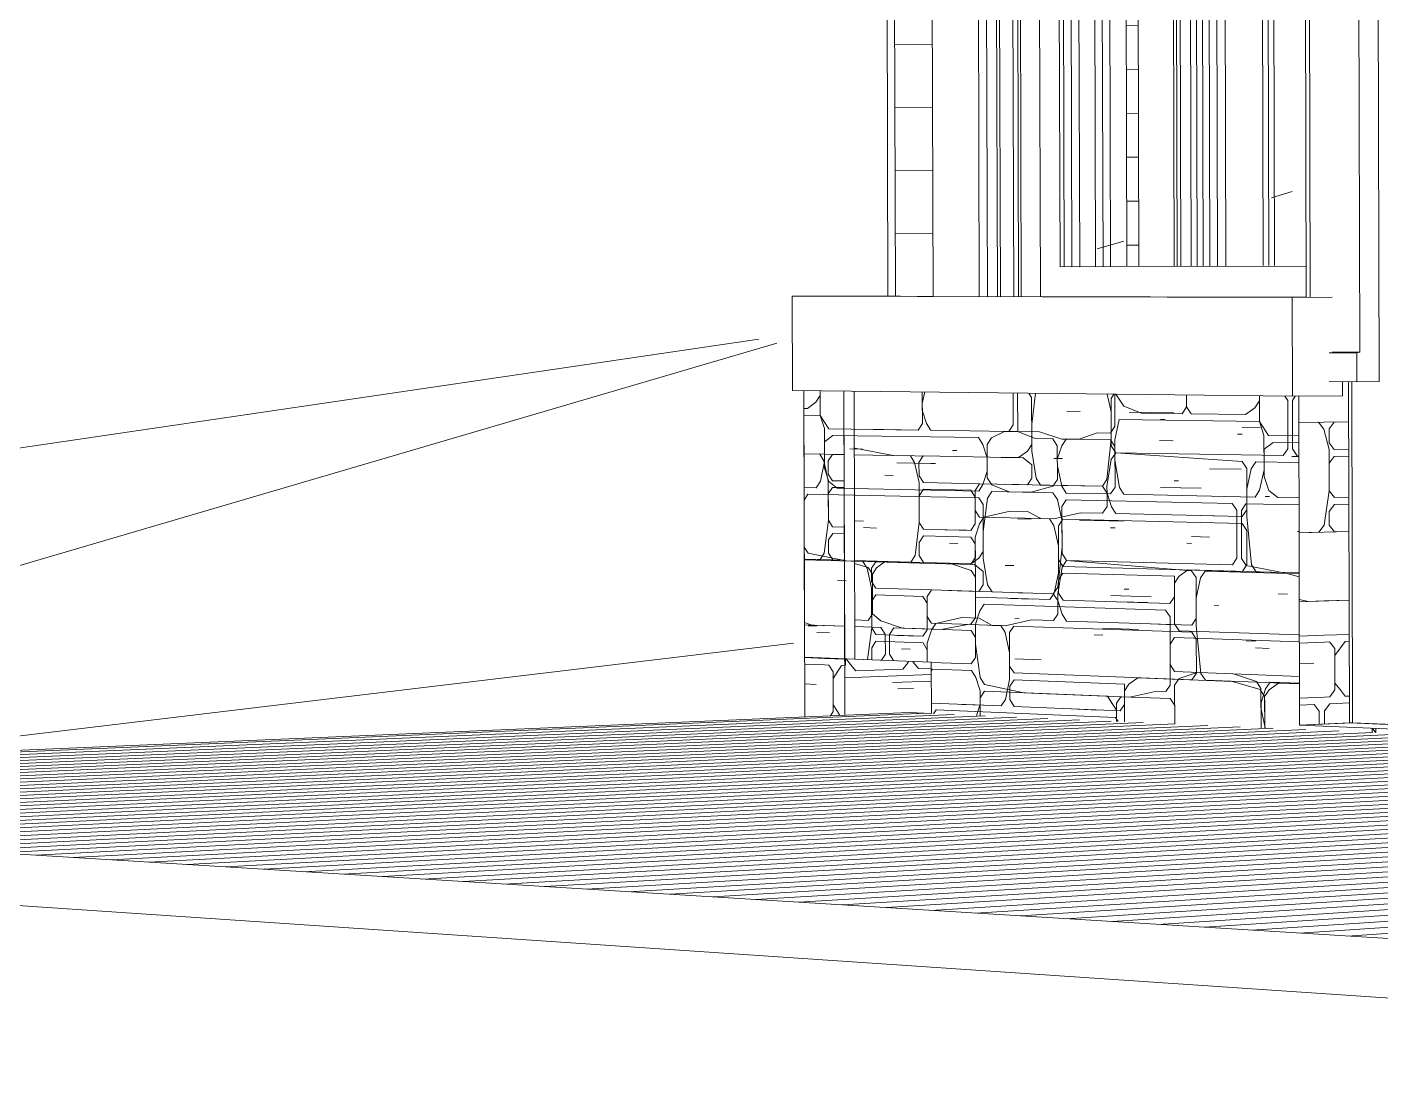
# Model space of a CAD drawing. Header units: inches. Extents: x 205 to 211, y -138 to -29.
# Drawn here: x 210.0512 to 210.2116, y -31.0648 to -30.9405 of the extents above; entities that cross this region are included whole.
import ezdxf

# ---------------------------------------------------------------- set-up
doc = ezdxf.new("R2010")
doc.units = ezdxf.units.IN
doc.header["$MEASUREMENT"] = 0
for name, color, linetype, lineweight in [('A-DOOR-FRAM', 31, 'Continuous', 9), ('A-FLOR', 192, 'Continuous', 13), ('A-FLOR-PATT', 8, 'Continuous', 13), ('A-GLAZ', 151, 'Continuous', 13), ('A-PART', 2, 'Continuous', 9), ('A-WALL', 113, 'Continuous', 13), ('A-WALL-PATT', 111, 'Continuous', 13), ('C-TOPO', 7, 'Continuous', 9), ('L-SITE-WALL', 31, 'Continuous', 13)]:
    doc.layers.add(name, color=color, linetype=linetype, lineweight=lineweight)

# ---------------------------------------------------------------- blocks, each defined once
blk = doc.blocks.new('FP_142-Looking Southeast')
at = {"layer": 'A-WALL-PATT', "lineweight": 9}
for p, q in [((-513.91751, -30.98492), (-513.91701, -30.98414)), ((-513.91702, -30.98357), (-513.91701, -30.98648)), ((-513.91702, -30.98357), (-513.91701, -30.98414)), ((-513.90493, -30.98371), (-513.90491, -30.98744)), ((-513.90463, -30.98371), (-513.90492, -30.98508)), ((-513.9185, -30.98568), (-513.91896, -30.98568)), ((-513.91751, -30.98492), (-513.9185, -30.98568)), ((-513.90492, -30.98508), (-513.90492, -30.98586)), ((-513.90492, -30.98586), (-513.90441, -30.98745)), ((-513.91896, -30.98645), (-513.91701, -30.98648)), ((-513.91701, -30.98648), (-513.916, -30.98806)), ((-513.91701, -30.98648), (-513.9165, -30.98805)), ((-513.90491, -30.98744), (-513.90542, -30.98822)), ((-513.90441, -30.98745), (-513.90394, -30.98818)), ((-513.9165, -30.98805), (-513.91649, -30.99195)), ((-513.9155, -30.98885), (-513.9165, -30.98961)), ((-513.916, -30.98806), (-513.90542, -30.98822)), ((-513.9155, -30.98885), (-513.90393, -30.98903)), ((-513.90542, -30.98822), (-513.91149, -30.98813)), ((-513.9165, -30.98961), (-513.91649, -30.99273)), ((-513.91349, -30.99044), (-513.91199, -30.99047)), ((-513.91649, -30.99195), (-513.91698, -30.99428)), ((-513.91649, -30.99273), (-513.91598, -30.9943)), ((-513.90794, -30.99211), (-513.90392, -30.99218)), ((-513.91698, -30.99428), (-513.91748, -30.99505)), ((-513.91598, -30.9943), (-513.91498, -30.9951)), ((-513.91893, -30.99502), (-513.91748, -30.99505)), ((-513.91847, -30.99581), (-513.91892, -30.99651)), ((-513.91847, -30.99581), (-513.90391, -30.99613)), ((-513.91498, -30.9951), (-513.90391, -30.99534)), ((-513.91891, -31.00209), (-513.91845, -31.00282)), ((-513.91194, -31.00378), (-513.9189, -31.00359)), ((-513.91845, -31.00282), (-513.91395, -31.00372)), ((-513.91395, -31.00372), (-513.90892, -31.00387)), ((-513.91194, -31.00378), (-513.91144, -31.00458)), ((-513.91093, -31.00459), (-513.91043, -31.00382)), ((-513.91043, -31.00382), (-513.90389, -31.00401)), ((-513.91093, -31.00694), (-513.91144, -31.00458)), ((-513.91093, -31.00616), (-513.91093, -31.00459)), ((-513.91494, -31.00604), (-513.91394, -31.00607)), ((-513.91093, -31.00616), (-513.91042, -31.00696)), ((-513.91091, -31.01164), (-513.91093, -31.00694)), ((-513.91042, -31.00696), (-513.90388, -31.00716)), ((-513.90388, -31.00723), (-513.90434, -31.00793)), ((-513.91092, -31.00851), (-513.91042, -31.00774)), ((-513.91092, -31.00851), (-513.91091, -31.01164)), ((-513.90485, -31.00792), (-513.91042, -31.00774)), ((-513.90485, -31.00792), (-513.90434, -31.00872)), ((-513.90434, -31.00793), (-513.90434, -31.00951)), ((-513.90433, -31.01187), (-513.90434, -31.00872)), ((-513.90434, -31.00951), (-513.90434, -31.00872)), ((-513.90434, -31.00951), (-513.90433, -31.0103)), ((-513.90433, -31.0103), (-513.90387, -31.01104)), ((-513.91842, -31.01139), (-513.91742, -31.01142)), ((-513.91139, -31.01541), (-513.91091, -31.01164)), ((-513.91091, -31.01164), (-513.91041, -31.01245)), ((-513.90484, -31.01264), (-513.90433, -31.01187)), ((-513.90386, -31.01202), (-513.90433, -31.01345)), ((-513.91742, -31.0122), (-513.91592, -31.01225)), ((-513.9109, -31.014), (-513.9104, -31.01323)), ((-513.91041, -31.01245), (-513.90484, -31.01264)), ((-513.9104, -31.01323), (-513.90483, -31.01343)), ((-513.90788, -31.01254), (-513.90534, -31.01262)), ((-513.90483, -31.01343), (-513.90432, -31.01424)), ((-513.90433, -31.01345), (-513.90432, -31.01567)), ((-513.9109, -31.014), (-513.9109, -31.01542)), ((-513.90737, -31.01412), (-513.90636, -31.01416)), ((-513.90432, -31.01567), (-513.90432, -31.01424))]:
    blk.add_line(p, q, dxfattribs=at)
blk = doc.blocks.new('FP_143-Looking Southeast')
at = {"layer": 'A-FLOR-PATT', "lineweight": 9}
for p, q in [((-513.89005, -31.02239), (-514.11367, -31.03217)), ((-513.88631, -31.02255), (-514.11004, -31.03239)), ((-513.88255, -31.02271), (-514.10638, -31.03262)), ((-513.87876, -31.02287), (-514.10269, -31.03284)), ((-513.87495, -31.02303), (-514.09897, -31.03307)), ((-513.90443, -31.02174), (-514.09667, -31.02995)), ((-513.90114, -31.02192), (-514.09653, -31.0303)), ((-513.89747, -31.02207), (-514.09639, -31.03066)), ((-513.89377, -31.02223), (-514.09624, -31.03103)), ((-513.87112, -31.0232), (-514.09523, -31.0333)), ((-513.86726, -31.02336), (-514.09146, -31.03354)), ((-513.86338, -31.02353), (-514.08767, -31.03377)), ((-513.85948, -31.02369), (-514.08384, -31.03401)), ((-513.85555, -31.02386), (-514.07999, -31.03424)), ((-513.8516, -31.02403), (-514.07611, -31.03448)), ((-513.84762, -31.0242), (-514.0722, -31.03472)), ((-513.84362, -31.02437), (-514.06826, -31.03497)), ((-513.83959, -31.02454), (-514.0643, -31.03521)), ((-513.83554, -31.02471), (-514.0603, -31.03546)), ((-513.83146, -31.02489), (-514.05627, -31.03571)), ((-513.82736, -31.02506), (-514.05221, -31.03596)), ((-513.82323, -31.02524), (-514.04812, -31.03621)), ((-513.81907, -31.02542), (-514.044, -31.03646)), ((-513.81489, -31.0256), (-514.03985, -31.03672)), ((-513.81068, -31.02578), (-514.03567, -31.03698)), ((-513.80645, -31.02596), (-514.03145, -31.03724)), ((-513.80218, -31.02614), (-514.0272, -31.0375)), ((-513.79789, -31.02632), (-514.02292, -31.03776)), ((-513.79357, -31.02651), (-514.01861, -31.03803)), ((-513.78922, -31.02669), (-514.01426, -31.0383)), ((-513.78485, -31.02688), (-514.00988, -31.03857)), ((-513.78044, -31.02707), (-514.00546, -31.03884)), ((-513.77601, -31.02725), (-514.00101, -31.03911)), ((-513.77155, -31.02744), (-513.99652, -31.03939)), ((-513.76907, -31.02774), (-513.992, -31.03967)), ((-513.76905, -31.02818), (-513.98744, -31.03995)), ((-513.76904, -31.02862), (-513.98284, -31.04023)), ((-513.76902, -31.02907), (-513.97821, -31.04052)), ((-513.769, -31.02953), (-513.97354, -31.04081)), ((-513.76898, -31.02999), (-513.96883, -31.0411)), ((-513.76896, -31.03046), (-513.96408, -31.04139)), ((-513.76894, -31.03094), (-513.95929, -31.04169)), ((-513.76892, -31.03143), (-513.95447, -31.04199)), ((-513.7689, -31.03192), (-513.9496, -31.04229)), ((-513.76888, -31.03242), (-513.94469, -31.04259)), ((-513.76886, -31.03293), (-513.93975, -31.04289)), ((-513.76884, -31.03345), (-513.93476, -31.0432)), ((-513.76864, -31.03397), (-513.92973, -31.04351)), ((-513.75971, -31.03397), (-513.92465, -31.04382)), ((-513.75981, -31.03452), (-513.91953, -31.04414)), ((-513.75992, -31.03508), (-513.91437, -31.04446)), ((-513.76002, -31.03564), (-513.90917, -31.04478)), ((-513.76013, -31.03622), (-513.90392, -31.0451)), ((-513.76024, -31.0368), (-513.89863, -31.04543)), ((-513.76035, -31.0374), (-513.89329, -31.04576)), ((-513.76046, -31.03801), (-513.8879, -31.04609)), ((-513.76058, -31.03863), (-513.88246, -31.04643)), ((-513.7607, -31.03926), (-513.87698, -31.04676)), ((-513.76081, -31.0399), (-513.87145, -31.04711)), ((-513.76094, -31.04055), (-513.86587, -31.04745)), ((-513.76106, -31.04122), (-513.86024, -31.0478)), ((-513.76119, -31.04189), (-513.85456, -31.04815))]:
    blk.add_line(p, q, dxfattribs=at)
blk = doc.blocks.new('FP_145-Looking Southeast')
at = {"layer": 'A-PART'}
for p, q in [((-513.91706, -30.99107), (-513.91894, -30.99104)), ((-513.91894, -30.99104), (-513.91418, -30.99113)), ((-513.91706, -30.99107), (-513.91656, -30.99186)), ((-513.91606, -30.99187), (-513.91557, -30.9911)), ((-513.91557, -30.9911), (-513.91418, -30.99113)), ((-513.91605, -30.99421), (-513.91656, -30.99186)), ((-513.91606, -30.99343), (-513.91606, -30.99187)), ((-513.91606, -30.99343), (-513.91556, -30.99422)), ((-513.91604, -30.9989), (-513.91605, -30.99421)), ((-513.91556, -30.99422), (-513.91417, -30.99425)), ((-513.91605, -30.99578), (-513.91555, -30.99501)), ((-513.91605, -30.99578), (-513.91604, -30.9989)), ((-513.91416, -30.99503), (-513.91555, -30.99501)), ((-513.91653, -31.00279), (-513.91604, -30.9989)), ((-513.91604, -30.9989), (-513.91554, -30.99969)), ((-513.91603, -31.00124), (-513.91553, -31.00047)), ((-513.91554, -30.99969), (-513.91415, -30.99972)), ((-513.91553, -31.00047), (-513.91415, -31.00051)), ((-513.91603, -31.00124), (-513.91603, -31.0028)), ((-513.9189, -31.0035), (-513.91414, -31.00363)), ((-513.9189, -31.0035), (-513.91702, -31.00355)), ((-513.91653, -31.00279), (-513.91702, -31.00355)), ((-513.91603, -31.0028), (-513.91552, -31.00359)), ((-513.91552, -31.00359), (-513.91414, -31.00363)), ((-513.91888, -31.01101), (-513.91799, -31.01131)), ((-513.91888, -31.01128), (-513.9165, -31.01136)), ((-513.91799, -31.01131), (-513.91411, -31.01145)), ((-513.91411, -31.01145), (-513.9165, -31.01136)), ((-513.91886, -31.01517), (-513.91649, -31.01526)), ((-513.91886, -31.01595), (-513.91648, -31.01604)), ((-513.91649, -31.01526), (-513.9141, -31.01535)), ((-513.91598, -31.01606), (-513.91648, -31.01604)), ((-513.91598, -31.01606), (-513.91548, -31.01686)), ((-513.91548, -31.01764), (-513.91448, -31.01612)), ((-513.9141, -31.01614), (-513.91448, -31.01612)), ((-513.91885, -31.01829), (-513.91747, -31.01834)), ((-513.91548, -31.01686), (-513.91547, -31.02154)), ((-513.91547, -31.02076), (-513.91548, -31.01764)), ((-513.91547, -31.02154), (-513.9158, -31.02206)), ((-513.91497, -31.02157), (-513.91547, -31.02076)), ((-513.91497, -31.02157), (-513.91469, -31.02201)), ((-513.91884, -31.02218), (-513.91871, -31.02218))]:
    blk.add_line(p, q, dxfattribs=at)
blk = doc.blocks.new('FP_146-Looking Southeast')
at = {"layer": 'A-PART'}
for p, q in [((-513.91402, -31.01601), (-513.9141, -31.01611)), ((-513.91402, -31.01531), (-513.91402, -31.01601)), ((-513.9134, -31.01598), (-513.91395, -31.01531)), ((-513.9134, -31.01598), (-513.91277, -31.01674)), ((-513.91277, -31.01674), (-513.90721, -31.01653)), ((-513.9066, -31.01573), (-513.90721, -31.01653)), ((-513.9066, -31.01573), (-513.90655, -31.0156)), ((-513.90598, -31.0157), (-513.90598, -31.01562)), ((-513.90598, -31.0157), (-513.90537, -31.01646)), ((-513.90537, -31.01646), (-513.90393, -31.0164)), ((-513.91409, -31.01757), (-513.90392, -31.01718)), ((-513.90844, -31.01813), (-513.90392, -31.01795)), ((-513.90782, -31.01888), (-513.90597, -31.01881))]:
    blk.add_line(p, q, dxfattribs=at)
blk = doc.blocks.new('FP_149-Looking Southeast')
at = {"layer": 'A-WALL-PATT', "lineweight": 9}
for p, q in [((-513.89414, -30.9876), (-513.89415, -30.98384)), ((-513.89363, -30.98384), (-513.89362, -30.9884)), ((-513.88212, -30.98398), (-513.88211, -30.98777)), ((-513.88198, -30.98398), (-513.88159, -30.98457)), ((-513.88159, -30.98457), (-513.88106, -30.98538)), ((-513.87362, -30.98407), (-513.87362, -30.98547)), ((-513.86554, -30.98558), (-513.865, -30.98477)), ((-513.865, -30.98417), (-513.86499, -30.98721)), ((-513.865, -30.98417), (-513.865, -30.98477)), ((-513.87894, -30.98621), (-513.88106, -30.98538)), ((-513.87415, -30.98628), (-513.87894, -30.98621)), ((-513.87362, -30.98547), (-513.87415, -30.98628)), ((-513.87362, -30.98547), (-513.87308, -30.98629)), ((-513.86662, -30.98638), (-513.87308, -30.98629)), ((-513.86554, -30.98558), (-513.86662, -30.98638)), ((-513.89465, -30.98838), (-513.89414, -30.9876)), ((-513.88264, -30.98857), (-513.88211, -30.98777)), ((-513.88159, -30.98698), (-513.88211, -30.98938)), ((-513.88159, -30.98698), (-513.86499, -30.98721)), ((-513.86499, -30.98721), (-513.8639, -30.98885)), ((-513.86499, -30.98721), (-513.86445, -30.98885)), ((-513.90394, -30.98818), (-513.90389, -30.98824)), ((-513.90393, -30.98903), (-513.89826, -30.98912)), ((-513.90389, -30.98824), (-513.89465, -30.98838)), ((-513.89826, -30.98912), (-513.89774, -30.98992)), ((-513.89723, -30.98993), (-513.89672, -30.98915)), ((-513.89517, -30.98838), (-513.89672, -30.98915)), ((-513.89362, -30.9884), (-513.89517, -30.98838)), ((-513.89517, -30.98838), (-513.89465, -30.98838)), ((-513.89154, -30.98923), (-513.89362, -30.9884)), ((-513.89362, -30.9884), (-513.89102, -30.98844)), ((-513.88946, -30.98926), (-513.89154, -30.98923)), ((-513.89102, -30.98844), (-513.88841, -30.98928)), ((-513.88946, -30.98926), (-513.88893, -30.99007)), ((-513.88841, -30.98928), (-513.88632, -30.98931)), ((-513.88841, -30.99008), (-513.88789, -30.98929)), ((-513.88264, -30.98937), (-513.88789, -30.98929)), ((-513.88632, -30.98931), (-513.88422, -30.98854)), ((-513.88422, -30.98854), (-513.88264, -30.98857)), ((-513.88264, -30.98937), (-513.88211, -30.99018)), ((-513.88211, -30.98938), (-513.8821, -30.99179)), ((-513.87681, -30.98946), (-513.87521, -30.98949)), ((-513.86445, -30.98885), (-513.86444, -30.99292)), ((-513.8639, -30.98885), (-513.86033, -30.98891)), ((-513.90133, -30.99065), (-513.90082, -30.99066)), ((-513.89774, -30.98992), (-513.89722, -30.99152)), ((-513.89723, -30.98993), (-513.89722, -30.99389)), ((-513.88892, -30.99406), (-513.88893, -30.99007)), ((-513.88841, -30.99008), (-513.88893, -30.99166)), ((-513.88209, -30.995), (-513.88211, -30.99018)), ((-513.86336, -30.98968), (-513.86444, -30.99047)), ((-513.86444, -30.99047), (-513.86443, -30.99373)), ((-513.86336, -30.98968), (-513.86032, -30.98973)), ((-513.90392, -30.99218), (-513.90337, -30.99219)), ((-513.89722, -30.99152), (-513.89722, -30.9931)), ((-513.88893, -30.99166), (-513.88892, -30.99246)), ((-513.88892, -30.99246), (-513.8884, -30.99487)), ((-513.8821, -30.99179), (-513.88157, -30.99501)), ((-513.87092, -30.9928), (-513.86714, -30.99287)), ((-513.86117, -30.99134), (-513.86032, -30.99136)), ((-513.89722, -30.9931), (-513.89773, -30.99468)), ((-513.89722, -30.99389), (-513.8967, -30.9947)), ((-513.88944, -30.99485), (-513.88892, -30.99406)), ((-513.86444, -30.99292), (-513.86497, -30.99535)), ((-513.86443, -30.99373), (-513.86389, -30.99537)), ((-513.90391, -30.99534), (-513.89824, -30.99546)), ((-513.89773, -30.99468), (-513.89824, -30.99546)), ((-513.89721, -30.99627), (-513.8967, -30.99549)), ((-513.8967, -30.9947), (-513.89463, -30.99553)), ((-513.88944, -30.99564), (-513.8967, -30.99549)), ((-513.89463, -30.99553), (-513.89204, -30.99559)), ((-513.89204, -30.99559), (-513.88944, -30.99485)), ((-513.88944, -30.99564), (-513.88891, -30.99645)), ((-513.8884, -30.99487), (-513.88787, -30.99568)), ((-513.88787, -30.99568), (-513.88262, -30.99579)), ((-513.88262, -30.99579), (-513.88209, -30.995)), ((-513.88103, -30.99582), (-513.88157, -30.99501)), ((-513.88103, -30.99582), (-513.86551, -30.99615)), ((-513.86497, -30.99535), (-513.86551, -30.99615)), ((-513.86389, -30.99537), (-513.8628, -30.9962)), ((-513.90391, -30.99613), (-513.89824, -30.99625)), ((-513.89824, -30.99625), (-513.89772, -30.99705)), ((-513.89772, -30.99705), (-513.89771, -31.0026)), ((-513.89721, -30.99627), (-513.89771, -31.00022)), ((-513.88891, -30.99645), (-513.88838, -30.99886)), ((-513.88839, -30.99726), (-513.88787, -30.99647)), ((-513.88837, -31.00285), (-513.88839, -30.99726)), ((-513.88787, -30.99647), (-513.86821, -30.9969)), ((-513.86821, -30.9969), (-513.86767, -30.99772)), ((-513.86659, -30.99694), (-513.86713, -30.99774)), ((-513.86659, -30.99694), (-513.8603, -30.99707)), ((-513.8628, -30.9962), (-513.86031, -30.99626)), ((-513.89359, -30.99873), (-513.89203, -30.99877)), ((-513.88838, -30.99886), (-513.88837, -31.00205)), ((-513.88629, -30.99891), (-513.88103, -30.99903)), ((-513.86767, -30.99772), (-513.86766, -31.00341)), ((-513.86713, -30.99774), (-513.86712, -31.00342)), ((-513.89771, -31.00022), (-513.8977, -31.00339)), ((-513.88261, -30.9998), (-513.88208, -30.99981)), ((-513.88837, -31.00205), (-513.88888, -31.00682)), ((-513.87357, -31.00163), (-513.87304, -31.00164)), ((-513.87304, -31.00084), (-513.8709, -31.00089)), ((-513.90389, -31.00401), (-513.89873, -31.00415)), ((-513.89924, -31.00414), (-513.89822, -31.00338)), ((-513.89771, -31.0026), (-513.89822, -31.00338)), ((-513.8977, -31.00339), (-513.89718, -31.00657)), ((-513.88785, -31.00366), (-513.88837, -31.00285)), ((-513.88837, -31.00445), (-513.88785, -31.00366)), ((-513.88785, -31.00366), (-513.86819, -31.0042)), ((-513.87303, -31.00488), (-513.88785, -31.00366)), ((-513.86766, -31.00341), (-513.86819, -31.0042)), ((-513.86712, -31.00342), (-513.86657, -31.00425)), ((-513.90129, -31.00408), (-513.89924, -31.00414)), ((-513.89873, -31.00415), (-513.8977, -31.00497)), ((-513.8977, -31.00497), (-513.89769, -31.00656)), ((-513.89512, -31.00425), (-513.89409, -31.00428)), ((-513.88837, -31.00445), (-513.88888, -31.00762)), ((-513.87303, -31.00488), (-513.87249, -31.0057)), ((-513.87196, -31.00572), (-513.87142, -31.00492)), ((-513.86028, -31.00524), (-513.87142, -31.00492)), ((-513.86657, -31.00425), (-513.86168, -31.0052)), ((-513.86168, -31.0052), (-513.86028, -31.00524)), ((-513.90388, -31.00716), (-513.90384, -31.00716)), ((-513.90384, -31.00716), (-513.90388, -31.00723)), ((-513.8894, -31.00761), (-513.90384, -31.00716)), ((-513.89821, -31.00733), (-513.90179, -31.00722)), ((-513.89769, -31.00656), (-513.89821, -31.00733)), ((-513.89718, -31.00657), (-513.89666, -31.00738)), ((-513.8894, -31.00761), (-513.88888, -31.00682)), ((-513.881, -31.00706), (-513.88047, -31.00708)), ((-513.87248, -31.01055), (-513.87249, -31.0057)), ((-513.87196, -31.00572), (-513.87249, -31.00813)), ((-513.90077, -31.00726), (-513.89923, -31.0073)), ((-513.89666, -31.00738), (-513.8894, -31.00761)), ((-513.89356, -31.00748), (-513.892, -31.00753)), ((-513.88888, -31.00842), (-513.8894, -31.00761)), ((-513.88888, -31.00762), (-513.88888, -31.00842)), ((-513.88888, -31.00922), (-513.88888, -31.00842)), ((-513.88888, -31.00842), (-513.88835, -31.01003)), ((-513.88258, -31.00781), (-513.87782, -31.00796)), ((-513.87249, -31.00813), (-513.87248, -31.01136)), ((-513.86277, -31.00761), (-513.86168, -31.00764)), ((-513.90331, -31.01112), (-513.90025, -31.01043)), ((-513.90025, -31.01043), (-513.8982, -31.0105)), ((-513.88887, -31.01001), (-513.88939, -31.01079)), ((-513.88888, -31.00922), (-513.88887, -31.01001)), ((-513.88835, -31.01003), (-513.88783, -31.01085)), ((-513.87034, -31.009), (-513.8698, -31.00902)), ((-513.90387, -31.01104), (-513.90382, -31.0111)), ((-513.90382, -31.01189), (-513.90386, -31.01202)), ((-513.90382, -31.0111), (-513.90025, -31.01122)), ((-513.90382, -31.01189), (-513.90331, -31.01112)), ((-513.8951, -31.0114), (-513.90025, -31.01122)), ((-513.8982, -31.0105), (-513.89665, -31.01135)), ((-513.89665, -31.01135), (-513.89562, -31.01138)), ((-513.89562, -31.01138), (-513.8951, -31.01219)), ((-513.892, -31.01071), (-513.8951, -31.0114)), ((-513.89458, -31.01221), (-513.89407, -31.01143)), ((-513.89407, -31.01143), (-513.87301, -31.01215)), ((-513.88939, -31.01079), (-513.892, -31.01071)), ((-513.88783, -31.01085), (-513.87301, -31.01134)), ((-513.87781, -31.01118), (-513.87515, -31.01127)), ((-513.87248, -31.01055), (-513.87301, -31.01134)), ((-513.87248, -31.01136), (-513.87193, -31.01704)), ((-513.8951, -31.01219), (-513.89457, -31.01459)), ((-513.89458, -31.01221), (-513.89457, -31.01618)), ((-513.87301, -31.01215), (-513.87247, -31.01297)), ((-513.87246, -31.01701), (-513.87247, -31.01297)), ((-513.86655, -31.01318), (-513.86547, -31.01322)), ((-513.89457, -31.01459), (-513.89457, -31.01777)), ((-513.86547, -31.01403), (-513.86384, -31.01409)), ((-513.89457, -31.01618), (-513.89405, -31.01699)), ((-513.89457, -31.01777), (-513.89508, -31.02013)), ((-513.89456, -31.01856), (-513.89405, -31.01779)), ((-513.89405, -31.01699), (-513.87299, -31.0178)), ((-513.89405, -31.01779), (-513.88097, -31.0183)), ((-513.88097, -31.0183), (-513.88097, -31.0199)), ((-513.88097, -31.0191), (-513.88044, -31.01832)), ((-513.88044, -31.01832), (-513.87939, -31.01756)), ((-513.87939, -31.01756), (-513.86816, -31.01799)), ((-513.87246, -31.01701), (-513.87299, -31.0178)), ((-513.87193, -31.01704), (-513.87139, -31.01786)), ((-513.87139, -31.01786), (-513.86025, -31.01829)), ((-513.86816, -31.01799), (-513.86491, -31.01893)), ((-513.86383, -31.01897), (-513.86274, -31.0182)), ((-513.86274, -31.0182), (-513.86025, -31.01829)), ((-513.89456, -31.01935), (-513.89456, -31.01856)), ((-513.89456, -31.01935), (-513.89456, -31.02015)), ((-513.88097, -31.0199), (-513.88097, -31.0191)), ((-513.88097, -31.02071), (-513.88097, -31.0199)), ((-513.88097, -31.0199), (-513.88096, -31.02278)), ((-513.86491, -31.01893), (-513.86437, -31.01976)), ((-513.86383, -31.01897), (-513.86437, -31.01976)), ((-513.86437, -31.01976), (-513.86436, -31.02348)), ((-513.86437, -31.01976), (-513.86436, -31.02057)), ((-513.90384, -31.02056), (-513.89559, -31.0209)), ((-513.90328, -31.02137), (-513.90358, -31.02181)), ((-513.88202, -31.02227), (-513.90328, -31.02137)), ((-513.90022, -31.02071), (-513.89765, -31.02081)), ((-513.89559, -31.0209), (-513.89508, -31.02013)), ((-513.89456, -31.02015), (-513.89404, -31.02096)), ((-513.89404, -31.02096), (-513.88149, -31.02149)), ((-513.88727, -31.02125), (-513.88413, -31.02138)), ((-513.88097, -31.02071), (-513.88149, -31.02149)), ((-513.86436, -31.02348), (-513.86436, -31.02057)), ((-513.88202, -31.02227), (-513.88171, -31.02274)), ((-513.8512, -31.02356), (-513.8512, -31.02405))]:
    blk.add_line(p, q, dxfattribs=at)
blk = doc.blocks.new('FP_154-Looking Southeast')
at = {"layer": 'A-WALL-PATT', "lineweight": 9}
for p, q in [((-513.90844, -30.86065), (-513.904, -30.86025)), ((-513.90842, -30.8681), (-513.90397, -30.86774)), ((-513.90839, -30.87556), (-513.90395, -30.87522)), ((-513.90837, -30.88302), (-513.90393, -30.8827)), ((-513.90835, -30.89047), (-513.9039, -30.89018)), ((-513.90832, -30.89792), (-513.90388, -30.89766)), ((-513.9083, -30.90538), (-513.90386, -30.90514)), ((-513.90828, -30.91283), (-513.90384, -30.91262)), ((-513.90825, -30.92027), (-513.90381, -30.92009)), ((-513.90823, -30.92772), (-513.90379, -30.92757)), ((-513.90821, -30.93517), (-513.90377, -30.93504)), ((-513.90818, -30.94261), (-513.90374, -30.94251)), ((-513.90816, -30.95005), (-513.90372, -30.94998)), ((-513.90814, -30.9575), (-513.9037, -30.95745)), ((-513.90811, -30.96494), (-513.90367, -30.96492))]:
    blk.add_line(p, q, dxfattribs=at)
blk = doc.blocks.new('FP_161-Looking Southeast')
at = {"layer": 'A-WALL-PATT', "lineweight": 9}
for p, q in [((-513.88094, -30.88311), (-513.87952, -30.88298)), ((-513.88093, -30.88832), (-513.87951, -30.88819)), ((-513.88091, -30.89352), (-513.87949, -30.8934)), ((-513.8809, -30.89873), (-513.87948, -30.89862)), ((-513.88089, -30.90393), (-513.87946, -30.90383)), ((-513.88086, -30.91433), (-513.87943, -30.91425)), ((-513.88084, -30.91953), (-513.87942, -30.91946)), ((-513.88083, -30.92473), (-513.87941, -30.92466)), ((-513.88081, -30.92993), (-513.87939, -30.92987)), ((-513.8808, -30.93513), (-513.87938, -30.93508)), ((-513.88078, -30.94033), (-513.87936, -30.94028)), ((-513.88077, -30.94553), (-513.87935, -30.94549)), ((-513.88076, -30.95072), (-513.87933, -30.9507)), ((-513.88074, -30.95592), (-513.87932, -30.9559)), ((-513.88073, -30.96112), (-513.87931, -30.9611)), ((-513.88071, -30.96631), (-513.87929, -30.96631))]:
    blk.add_line(p, q, dxfattribs=at)
blk = doc.blocks.new('FP_167-Looking Southeast')
at = {"layer": 'A-PART'}
for p, q in [((-513.8923, -30.98386), (-513.89197, -30.98436)), ((-513.89197, -30.98436), (-513.89195, -30.98993)), ((-513.89149, -30.98387), (-513.89196, -30.98754)), ((-513.88301, -30.98396), (-513.88254, -30.98607)), ((-513.88255, -30.98447), (-513.88222, -30.98397)), ((-513.88253, -30.99008), (-513.88255, -30.98447)), ((-513.86197, -30.98421), (-513.86163, -30.98472)), ((-513.86163, -30.98472), (-513.86162, -30.99043)), ((-513.86074, -30.98422), (-513.86108, -30.98473)), ((-513.86108, -30.98473), (-513.86107, -30.99044)), ((-513.8878, -30.986), (-513.88622, -30.98602)), ((-513.88254, -30.98607), (-513.88253, -30.98928)), ((-513.88043, -30.9861), (-513.87511, -30.98617)), ((-513.89196, -30.98754), (-513.89195, -30.99072)), ((-513.87671, -30.98696), (-513.87618, -30.98696)), ((-513.86705, -30.9879), (-513.86489, -30.98794)), ((-513.88253, -30.98928), (-513.88305, -30.99408)), ((-513.86759, -30.98871), (-513.86705, -30.98872)), ((-513.91298, -30.99022), (-513.91289, -30.99037)), ((-513.90633, -30.99127), (-513.91298, -30.99115)), ((-513.91289, -30.99037), (-513.90835, -30.99123)), ((-513.89351, -30.99149), (-513.89247, -30.99072)), ((-513.89195, -30.98993), (-513.89247, -30.99072)), ((-513.89195, -30.99072), (-513.89142, -30.99392)), ((-513.882, -30.9909), (-513.88253, -30.99008)), ((-513.88253, -30.99169), (-513.882, -30.9909)), ((-513.882, -30.9909), (-513.86216, -30.99124)), ((-513.86704, -30.99196), (-513.882, -30.9909)), ((-513.86162, -30.99043), (-513.86216, -30.99124)), ((-513.86107, -30.99044), (-513.86052, -30.99126)), ((-513.90835, -30.99123), (-513.90328, -30.99132)), ((-513.90633, -30.99127), (-513.90582, -30.99206)), ((-513.9053, -30.99443), (-513.90582, -30.99206)), ((-513.90531, -30.99207), (-513.9048, -30.99129)), ((-513.9053, -30.99365), (-513.90531, -30.99207)), ((-513.9048, -30.99129), (-513.89299, -30.9915)), ((-513.89558, -30.99146), (-513.89351, -30.99149)), ((-513.89299, -30.9915), (-513.89195, -30.99232)), ((-513.89195, -30.99232), (-513.89194, -30.99391)), ((-513.88935, -30.99157), (-513.8883, -30.99159)), ((-513.88253, -30.99169), (-513.88305, -30.99489)), ((-513.86704, -30.99196), (-513.8665, -30.99279)), ((-513.86649, -30.99766), (-513.8665, -30.99279)), ((-513.86596, -30.9928), (-513.86649, -30.99522)), ((-513.86596, -30.9928), (-513.86542, -30.99199)), ((-513.86032, -30.99208), (-513.86542, -30.99199)), ((-513.86052, -30.99126), (-513.86032, -30.9913)), ((-513.90936, -30.99357), (-513.90835, -30.99359)), ((-513.9053, -30.99365), (-513.90479, -30.99444)), ((-513.89194, -30.99391), (-513.89246, -30.99469)), ((-513.89142, -30.99392), (-513.8909, -30.99473)), ((-513.88357, -30.99488), (-513.88305, -30.99408)), ((-513.87509, -30.99424), (-513.87456, -30.99425)), ((-513.90529, -30.99916), (-513.9053, -30.99443)), ((-513.9053, -30.99601), (-513.90479, -30.99523)), ((-513.9053, -30.99601), (-513.90529, -30.99916)), ((-513.90479, -30.99444), (-513.89814, -30.99458)), ((-513.89917, -30.99535), (-513.90479, -30.99523)), ((-513.89917, -30.99535), (-513.89865, -30.99615)), ((-513.89814, -30.99458), (-513.89866, -30.99536)), ((-513.89866, -30.99536), (-513.89865, -30.99694)), ((-513.88357, -30.99488), (-513.89814, -30.99458)), ((-513.89246, -30.99469), (-513.89608, -30.99462)), ((-513.89505, -30.99464), (-513.8935, -30.99467)), ((-513.8909, -30.99473), (-513.88357, -30.99488)), ((-513.88777, -30.99479), (-513.8862, -30.99482)), ((-513.88304, -30.99569), (-513.88357, -30.99488)), ((-513.88305, -30.99489), (-513.88304, -30.99569)), ((-513.88304, -30.99649), (-513.88304, -30.99569)), ((-513.88304, -30.99569), (-513.88251, -30.9973)), ((-513.87669, -30.99502), (-513.87188, -30.99511)), ((-513.86649, -30.99522), (-513.86648, -30.99847)), ((-513.89864, -30.99932), (-513.89865, -30.99615)), ((-513.89865, -30.99694), (-513.89865, -30.99615)), ((-513.89865, -30.99694), (-513.89865, -30.99774)), ((-513.88304, -30.99729), (-513.88356, -30.99808)), ((-513.88304, -30.99649), (-513.88304, -30.99729)), ((-513.88251, -30.9973), (-513.88198, -30.99812)), ((-513.86432, -30.99608), (-513.86378, -30.99609)), ((-513.91287, -30.99897), (-513.91186, -30.999)), ((-513.90578, -31.00308), (-513.90529, -30.99916)), ((-513.90529, -30.99916), (-513.90478, -30.99996)), ((-513.89865, -30.99774), (-513.89813, -30.99854)), ((-513.89813, -30.99854), (-513.89452, -30.99862)), ((-513.89813, -30.99933), (-513.89762, -30.99855)), ((-513.89762, -30.99855), (-513.89452, -30.99783)), ((-513.89452, -30.99783), (-513.89245, -30.99788)), ((-513.88933, -30.99875), (-513.89452, -30.99862)), ((-513.89245, -30.99788), (-513.89089, -30.99871)), ((-513.89089, -30.99871), (-513.88985, -30.99873)), ((-513.88985, -30.99873), (-513.88932, -30.99954)), ((-513.88619, -30.99802), (-513.88933, -30.99875)), ((-513.8888, -30.99956), (-513.88828, -30.99877)), ((-513.88828, -30.99877), (-513.86702, -30.99927)), ((-513.88356, -30.99808), (-513.88619, -30.99802)), ((-513.88198, -30.99812), (-513.86702, -30.99846)), ((-513.87187, -30.99835), (-513.86918, -30.99841)), ((-513.86649, -30.99766), (-513.86702, -30.99846)), ((-513.86648, -30.99847), (-513.86593, -31.00417)), ((-513.91186, -30.99978), (-513.91035, -30.99982)), ((-513.90528, -31.00152), (-513.90477, -31.00075)), ((-513.90478, -30.99996), (-513.89915, -31.0001)), ((-513.90477, -31.00075), (-513.89915, -31.00089)), ((-513.90223, -31.00002), (-513.89967, -31.00008)), ((-513.89915, -31.0001), (-513.89864, -30.99932)), ((-513.89813, -30.99933), (-513.89864, -31.0009)), ((-513.88932, -30.99954), (-513.8888, -31.00195)), ((-513.8888, -30.99956), (-513.88879, -31.00355)), ((-513.86702, -30.99927), (-513.86648, -31.0001)), ((-513.86647, -31.00416), (-513.86648, -31.0001)), ((-513.8605, -31.00024), (-513.8603, -31.00025)), ((-513.90528, -31.00152), (-513.90528, -31.00309)), ((-513.90171, -31.00161), (-513.90069, -31.00164)), ((-513.89915, -31.00089), (-513.89864, -31.00169)), ((-513.89864, -31.0009), (-513.89862, -31.00803)), ((-513.89863, -31.00328), (-513.89864, -31.00169)), ((-513.8888, -31.00195), (-513.88879, -31.00514)), ((-513.91294, -31.00367), (-513.90629, -31.00385)), ((-513.91033, -31.00452), (-513.90933, -31.00377)), ((-513.90933, -31.00377), (-513.9017, -31.00398)), ((-513.90578, -31.00308), (-513.90629, -31.00385)), ((-513.90528, -31.00309), (-513.90476, -31.0039)), ((-513.90476, -31.0039), (-513.89914, -31.00405)), ((-513.9017, -31.00398), (-513.89914, -31.00484)), ((-513.89863, -31.00328), (-513.89914, -31.00405)), ((-513.88879, -31.00355), (-513.88827, -31.00436)), ((-513.91294, -31.00403), (-513.91134, -31.00449)), ((-513.91134, -31.00449), (-513.91083, -31.00529)), ((-513.91033, -31.00452), (-513.91083, -31.00529)), ((-513.91083, -31.00529), (-513.91082, -31.00999)), ((-513.91083, -31.00529), (-513.91083, -31.00608)), ((-513.89914, -31.00484), (-513.89862, -31.00565)), ((-513.88879, -31.00514), (-513.8893, -31.00752)), ((-513.88878, -31.00594), (-513.88826, -31.00516)), ((-513.88827, -31.00436), (-513.86701, -31.00496)), ((-513.88826, -31.00516), (-513.87506, -31.00554)), ((-513.87506, -31.00554), (-513.87506, -31.00715)), ((-513.87506, -31.00634), (-513.87453, -31.00555)), ((-513.87453, -31.00555), (-513.87346, -31.00477)), ((-513.87346, -31.00477), (-513.86212, -31.00509)), ((-513.86647, -31.00416), (-513.86701, -31.00496)), ((-513.86593, -31.00417), (-513.86538, -31.005)), ((-513.86538, -31.005), (-513.86028, -31.00514)), ((-513.86212, -31.00509), (-513.86028, -31.0056)), ((-513.91082, -31.00999), (-513.91083, -31.00608)), ((-513.89862, -31.00644), (-513.89862, -31.00565)), ((-513.89862, -31.00644), (-513.89861, -31.0104)), ((-513.88878, -31.00674), (-513.88878, -31.00594)), ((-513.88878, -31.00674), (-513.88878, -31.00754)), ((-513.87506, -31.00715), (-513.87506, -31.00634)), ((-513.87506, -31.00796), (-513.87506, -31.00715)), ((-513.87506, -31.00715), (-513.87505, -31.01118)), ((-513.89862, -31.00803), (-513.88982, -31.0083)), ((-513.89449, -31.00815), (-513.8919, -31.00824)), ((-513.88982, -31.0083), (-513.8893, -31.00752)), ((-513.88878, -31.00754), (-513.88825, -31.00835)), ((-513.88825, -31.00835), (-513.87559, -31.00875)), ((-513.88142, -31.00856), (-513.87825, -31.00866)), ((-513.87506, -31.00796), (-513.87559, -31.00875)), ((-513.91132, -31.01076), (-513.91082, -31.00999)), ((-513.91082, -31.00999), (-513.90981, -31.01081)), ((-513.89861, -31.0104), (-513.89912, -31.01117)), ((-513.8981, -31.00962), (-513.89861, -31.01119)), ((-513.89759, -31.00885), (-513.8981, -31.00962)), ((-513.87612, -31.00954), (-513.89759, -31.00885)), ((-513.87612, -31.00954), (-513.87558, -31.01036)), ((-513.87558, -31.01036), (-513.87556, -31.01842)), ((-513.91292, -31.01071), (-513.91132, -31.01076)), ((-513.91291, -31.01149), (-513.90981, -31.0116)), ((-513.90981, -31.01081), (-513.90728, -31.01168)), ((-513.90981, -31.0116), (-513.9093, -31.0124)), ((-513.90879, -31.01242), (-513.90829, -31.01165)), ((-513.90829, -31.01165), (-513.90576, -31.01174)), ((-513.90728, -31.01168), (-513.9027, -31.01184)), ((-513.89912, -31.01196), (-513.90576, -31.01174)), ((-513.9027, -31.01184), (-513.89912, -31.01117)), ((-513.89912, -31.01196), (-513.8986, -31.01277)), ((-513.89861, -31.01119), (-513.8986, -31.01356)), ((-513.89397, -31.01055), (-513.89345, -31.01057)), ((-513.88353, -31.0117), (-513.8793, -31.01184)), ((-513.87505, -31.01118), (-513.87451, -31.01201)), ((-513.87451, -31.01201), (-513.86027, -31.01249)), ((-513.9093, -31.0124), (-513.90929, -31.01475)), ((-513.90879, -31.01242), (-513.90879, -31.01477)), ((-513.8986, -31.01515), (-513.8986, -31.01277)), ((-513.8986, -31.01356), (-513.89807, -31.01754)), ((-513.88457, -31.01247), (-513.88352, -31.0125)), ((-513.87504, -31.0128), (-513.87557, -31.01358)), ((-513.87557, -31.01358), (-513.87557, -31.016)), ((-513.87504, -31.0128), (-513.86026, -31.01331)), ((-513.90976, -31.01547), (-513.90929, -31.01475)), ((-513.90879, -31.01477), (-513.90831, -31.01552)), ((-513.8986, -31.01515), (-513.89911, -31.01592)), ((-513.90385, -31.01574), (-513.89911, -31.01592)), ((-513.90385, -31.01675), (-513.90371, -31.01653)), ((-513.8991, -31.01671), (-513.90371, -31.01653)), ((-513.8991, -31.01671), (-513.89859, -31.01752)), ((-513.89395, -31.01532), (-513.89084, -31.01544)), ((-513.87557, -31.016), (-513.87503, -31.01683)), ((-513.86025, -31.01739), (-513.87503, -31.01683)), ((-513.89807, -31.01912), (-513.89859, -31.01752)), ((-513.89807, -31.01754), (-513.89756, -31.01835)), ((-513.89756, -31.01835), (-513.89291, -31.01933)), ((-513.87609, -31.0192), (-513.87556, -31.01842)), ((-513.87503, -31.01844), (-513.8745, -31.01765)), ((-513.87503, -31.01844), (-513.87501, -31.02303)), ((-513.8745, -31.01765), (-513.87236, -31.01693)), ((-513.86806, -31.01709), (-513.86535, -31.01801)), ((-513.86535, -31.01801), (-513.86481, -31.01884)), ((-513.86426, -31.01886), (-513.86372, -31.01807)), ((-513.86372, -31.01807), (-513.86025, -31.0182)), ((-513.89807, -31.02071), (-513.89807, -31.01912)), ((-513.89807, -31.01992), (-513.89756, -31.01915)), ((-513.89806, -31.02205), (-513.89807, -31.01992)), ((-513.89756, -31.01915), (-513.88298, -31.01973)), ((-513.89291, -31.01933), (-513.88034, -31.01984)), ((-513.89291, -31.01933), (-513.88927, -31.01948)), ((-513.88298, -31.01973), (-513.88192, -31.02138)), ((-513.88298, -31.01973), (-513.88245, -31.02056)), ((-513.88192, -31.02058), (-513.88139, -31.0198)), ((-513.88139, -31.0198), (-513.87556, -31.02003)), ((-513.88034, -31.01984), (-513.87716, -31.01916)), ((-513.87716, -31.01916), (-513.87609, -31.0192)), ((-513.87556, -31.02003), (-513.87502, -31.02086)), ((-513.86479, -31.02347), (-513.86481, -31.01884)), ((-513.86426, -31.01886), (-513.8648, -31.02047)), ((-513.8985, -31.02203), (-513.89807, -31.02071)), ((-513.88191, -31.02274), (-513.88192, -31.02058)), ((-513.87502, -31.02086), (-513.87501, -31.02303)), ((-513.8648, -31.02047), (-513.8648, -31.02128)), ((-513.8648, -31.02128), (-513.86431, -31.02349)), ((-513.85164, -31.02354), (-513.85164, -31.02403)), ((-513.85126, -31.02404), (-513.85159, -31.02354))]:
    blk.add_line(p, q, dxfattribs=at)
blk = doc.blocks.new('FP_168-Looking Southeast')
at = {"layer": 'A-PART'}
for p, q in [((-513.86033, -30.98733), (-513.85442, -30.98724)), ((-513.85799, -30.9873), (-513.86033, -30.98733)), ((-513.85799, -30.9873), (-513.85737, -30.9881)), ((-513.85675, -30.98809), (-513.85613, -30.98727)), ((-513.85613, -30.98727), (-513.85442, -30.98724)), ((-513.85674, -30.99054), (-513.85737, -30.9881)), ((-513.85674, -30.98972), (-513.85675, -30.98809)), ((-513.85674, -30.98972), (-513.85612, -30.99052)), ((-513.85673, -30.99542), (-513.85674, -30.99054)), ((-513.85612, -30.99052), (-513.85441, -30.99049)), ((-513.85674, -30.99216), (-513.85612, -30.99134)), ((-513.85674, -30.99216), (-513.85673, -30.99542)), ((-513.85441, -30.99131), (-513.85612, -30.99134)), ((-513.85734, -30.9995), (-513.85673, -30.99542)), ((-513.85673, -30.99542), (-513.85611, -30.99622)), ((-513.85672, -30.99786), (-513.85611, -30.99703)), ((-513.85611, -30.99622), (-513.8544, -30.99618)), ((-513.85611, -30.99703), (-513.8544, -30.99699)), ((-513.85672, -30.99786), (-513.85672, -30.99949)), ((-513.8603, -31.0004), (-513.85439, -31.00024)), ((-513.8603, -31.0004), (-513.85795, -31.00033)), ((-513.85734, -30.9995), (-513.85795, -31.00033)), ((-513.85672, -30.99949), (-513.8561, -31.00029)), ((-513.8561, -31.00029), (-513.85439, -31.00024)), ((-513.86028, -31.00827), (-513.85917, -31.00852)), ((-513.86028, -31.00856), (-513.85732, -31.00846)), ((-513.85917, -31.00852), (-513.85437, -31.00836)), ((-513.85437, -31.00836), (-513.85732, -31.00846)), ((-513.86027, -31.01264), (-513.85731, -31.01253)), ((-513.86026, -31.01345), (-513.8573, -31.01334)), ((-513.85731, -31.01253), (-513.85436, -31.01242)), ((-513.85668, -31.01332), (-513.8573, -31.01334)), ((-513.85668, -31.01332), (-513.85607, -31.01411)), ((-513.85606, -31.01492), (-513.85483, -31.01325)), ((-513.85436, -31.01323), (-513.85483, -31.01325)), ((-513.85607, -31.01411), (-513.85605, -31.01899)), ((-513.85606, -31.01818), (-513.85606, -31.01492)), ((-513.86026, -31.0159), (-513.85854, -31.01583)), ((-513.85544, -31.01896), (-513.85606, -31.01818)), ((-513.86025, -31.01998), (-513.85729, -31.01985)), ((-513.85667, -31.01983), (-513.85729, -31.01985)), ((-513.85605, -31.01899), (-513.85667, -31.01983)), ((-513.85544, -31.01896), (-513.85482, -31.01975)), ((-513.85482, -31.01975), (-513.85434, -31.01973)), ((-513.86024, -31.0208), (-513.85852, -31.02072)), ((-513.8579, -31.02151), (-513.85852, -31.02072)), ((-513.8579, -31.02307), (-513.8579, -31.02151)), ((-513.85667, -31.02064), (-513.85728, -31.02148)), ((-513.85728, -31.02148), (-513.85728, -31.02304)), ((-513.85667, -31.02064), (-513.85434, -31.02054))]:
    blk.add_line(p, q, dxfattribs=at)

msp = doc.modelspace()

# ---------------------------------------------------------------- linework, layer by layer
at = {"layer": 'A-DOOR-FRAM'}
for p in [(210.2081, -30.98249), (210.21409, -31.02314)]:
    msp.add_line(p, (210.2082, -31.02289), dxfattribs=at)
at = {"layer": 'A-FLOR'}
for p, q in [((210.15567, -31.02166), (209.96541, -31.02975)), ((210.15833, -31.02177), (210.15567, -31.02166)), ((209.94549, -31.03198), (210.29876, -31.05377))]:
    msp.add_line(p, q, dxfattribs=at)
at = {"layer": 'A-GLAZ', "lineweight": 9}
for p, q in [((210.20283, -30.83701), (210.20317, -30.9725)), ((210.20871, -30.83639), (210.20906, -30.979)), ((210.21136, -30.98247), (210.21101, -30.83666)), ((210.16399, -30.97243), (210.16359, -30.8411)), ((210.15852, -30.97241), (210.15817, -30.85622)), ((210.17105, -30.90833), (210.17123, -30.97244)), ((210.17356, -30.96888), (210.17338, -30.90821)), ((210.17406, -30.96888), (210.17389, -30.90824)), ((210.17389, -30.90824), (210.17406, -30.96888)), ((210.17389, -30.90824), (210.17406, -30.96888)), ((210.17497, -30.96888), (210.1748, -30.90828)), ((210.17571, -30.90833), (210.17589, -30.96888)), ((210.17758, -30.90822), (210.17775, -30.96888)), ((210.17775, -30.96888), (210.17758, -30.90822)), ((210.17848, -30.90817), (210.17865, -30.96887)), ((210.17953, -30.96887), (210.17936, -30.90812)), ((210.18288, -30.96876), (210.18273, -30.91248)), ((210.18706, -30.96876), (210.18691, -30.91269)), ((210.18744, -30.96876), (210.18729, -30.91271)), ((210.18771, -30.91273), (210.18786, -30.96876)), ((210.18908, -30.96876), (210.18893, -30.91279)), ((210.18966, -30.91286), (210.18981, -30.96876)), ((210.18966, -30.91286), (210.18981, -30.96876)), ((210.18981, -30.96876), (210.18966, -30.91286)), ((210.1905, -30.96876), (210.19035, -30.91286)), ((210.19115, -30.91289), (210.1913, -30.96876)), ((210.19208, -30.91294), (210.19222, -30.96876)), ((210.19304, -30.91298), (210.19319, -30.96876)), ((210.19747, -30.91319), (210.19762, -30.96875)), ((210.19762, -30.96875), (210.19747, -30.91319)), ((210.19816, -30.91322), (210.1983, -30.96875)), ((210.19895, -30.96875), (210.19881, -30.91325)), ((210.20267, -30.96887), (210.17356, -30.96888)), ((210.20266, -30.96887), (210.17497, -30.96888)), ((210.17589, -30.96888), (210.20266, -30.96887)), ((210.20542, -30.97906), (210.20869, -30.97909)), ((210.20906, -30.979), (210.20579, -30.97898)), ((210.20906, -30.979), (210.20869, -30.97909)), ((210.20869, -30.97909), (210.2087, -30.9825)), ((210.2087, -30.9825), (210.20543, -30.98246)), ((210.2087, -30.9825), (210.21136, -30.98247))]:
    msp.add_line(p, q, dxfattribs=at)
at = {"layer": 'A-GLAZ'}
for p, q in [((210.20272, -30.97249), (210.20238, -30.83797)), ((210.16495, -30.97243), (210.16456, -30.84188)), ((210.16576, -30.84201), (210.16615, -30.97243)), ((210.16649, -30.97243), (210.1661, -30.84256)), ((210.16807, -30.97243), (210.16769, -30.84265)), ((210.16865, -30.97243), (210.16826, -30.84259)), ((210.16858, -30.84262), (210.16897, -30.97244))]:
    msp.add_line(p, q, dxfattribs=at)
at = {"layer": 'A-PART'}
for p, q in [((210.15311, -30.97237), (210.15251, -30.97237)), ((210.1543, -30.97238), (210.15311, -30.97237)), ((210.15467, -30.97238), (210.1543, -30.97238)), ((210.207, -30.98415), (210.20699, -30.98248)), ((210.20773, -30.98249), (210.20783, -31.02291)), ((210.20783, -31.02291), (210.20773, -30.98249)), ((210.14332, -31.02219), (210.1432, -30.98355)), ((210.14796, -30.9836), (210.14806, -31.0153)), ((210.14808, -31.02198), (210.14796, -30.9836)), ((210.14926, -31.01535), (210.14916, -30.98362)), ((210.14916, -30.98362), (210.14926, -31.01535)), ((210.20183, -30.98421), (210.207, -30.98415)), ((210.20192, -31.02317), (210.20183, -30.98421)), ((210.14926, -31.01535), (210.14806, -31.0153)), ((210.14926, -31.01535), (210.15831, -31.01569)), ((210.15833, -31.0218), (210.15831, -31.01569)), ((210.20783, -31.02291), (210.20192, -31.02317)), ((210.29308, -31.02703), (210.20192, -31.02317)), ((210.2082, -31.02289), (210.20783, -31.02291)), ((210.20783, -31.02291), (210.29306, -31.02647)), ((210.29306, -31.02647), (210.20783, -31.02291))]:
    msp.add_line(p, q, dxfattribs=at)
at = {"layer": 'A-WALL'}
for p, q in [((210.15318, -30.97237), (210.15281, -30.85666)), ((210.15371, -30.85675), (210.15407, -30.97238)), ((210.15407, -30.97237), (210.15371, -30.85675)), ((210.18146, -30.96876), (210.1813, -30.91241))]:
    msp.add_line(p, q, dxfattribs=at)
at = {"layer": 'C-TOPO'}
for p, q in [((210.19861, -30.9607), (210.20106, -30.95998)), ((210.17794, -30.96677), (210.18112, -30.96584)), ((210.13787, -30.97746), (209.95163, -31.00485)), ((209.96251, -31.03009), (210.14002, -30.97792)), ((210.02659, -31.02728), (210.14198, -31.01347)), ((210.35109, -31.06483), (209.96673, -31.0389)), ((209.96673, -31.0389), (210.35109, -31.06483))]:
    msp.add_line(p, q, dxfattribs=at)
at = {"layer": 'L-SITE-WALL'}
for p, q in [((210.14182, -30.97237), (210.15314, -30.97235)), ((210.14182, -30.97237), (210.14186, -30.98353)), ((210.20105, -30.97252), (210.14182, -30.97237)), ((210.15251, -30.97237), (210.15851, -30.97239)), ((210.16587, -30.9724), (210.20271, -30.97249)), ((210.20577, -30.9725), (210.20105, -30.97252)), ((210.20105, -30.97252), (210.20108, -30.98422)), ((210.207, -30.98415), (210.20699, -30.98248)), ((210.14186, -30.98353), (210.20108, -30.98422)), ((210.1433, -31.01512), (210.1432, -30.98355)), ((210.20108, -30.98422), (210.207, -30.98415)), ((210.20192, -31.02317), (210.20183, -30.98421)), ((210.15831, -31.01569), (210.1433, -31.01512)), ((210.15831, -31.01569), (210.15833, -31.0218)), ((210.2082, -31.02289), (210.20192, -31.02317)), ((210.29308, -31.02703), (210.20192, -31.02317))]:
    msp.add_line(p, q, dxfattribs=at)

# ---------------------------------------------------------------- block references
at = {"layer": 'A-FLOR', "lineweight": 9}
msp.add_blockref('FP_143-Looking Southeast', (724.06216, 0), dxfattribs=at)
at = {"layer": 'A-PART'}
for name in ['FP_167-Looking Southeast', 'FP_168-Looking Southeast', 'FP_145-Looking Southeast', 'FP_146-Looking Southeast']:
    msp.add_blockref(name, (724.06216, 0), dxfattribs=at)
at = {"layer": 'A-WALL', "lineweight": 9}
for name in ['FP_154-Looking Southeast', 'FP_161-Looking Southeast']:
    msp.add_blockref(name, (724.06216, 0), dxfattribs=at)
at = {"layer": 'L-SITE-WALL', "lineweight": 9}
for name in ['FP_142-Looking Southeast', 'FP_149-Looking Southeast']:
    msp.add_blockref(name, (724.06216, 0), dxfattribs=at)

doc.saveas('drawing.dxf')
